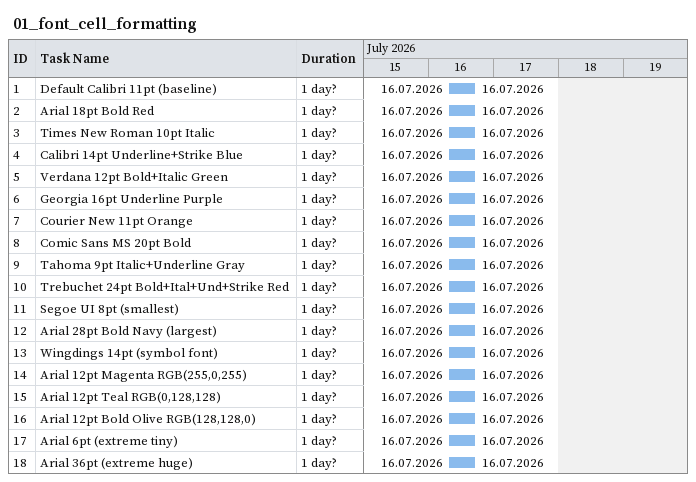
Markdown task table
01_font_cell_formatting

| ID | Task | Duration | Start | Finish |
|---|---|---|---|---|
| 1 | Default Calibri 11pt (baseline) | 1d? | 2026-07-16 | 2026-07-16 |
| 2 | Arial 18pt Bold Red | 1d? | 2026-07-16 | 2026-07-16 |
| 3 | Times New Roman 10pt Italic | 1d? | 2026-07-16 | 2026-07-16 |
| 4 | Calibri 14pt Underline+Strike Blue | 1d? | 2026-07-16 | 2026-07-16 |
| 5 | Verdana 12pt Bold+Italic Green | 1d? | 2026-07-16 | 2026-07-16 |
| 6 | Georgia 16pt Underline Purple | 1d? | 2026-07-16 | 2026-07-16 |
| 7 | Courier New 11pt Orange | 1d? | 2026-07-16 | 2026-07-16 |
| 8 | Comic Sans MS 20pt Bold | 1d? | 2026-07-16 | 2026-07-16 |
| 9 | Tahoma 9pt Italic+Underline Gray | 1d? | 2026-07-16 | 2026-07-16 |
| 10 | Trebuchet 24pt Bold+Ital+Und+Strike Red | 1d? | 2026-07-16 | 2026-07-16 |
| 11 | Segoe UI 8pt (smallest) | 1d? | 2026-07-16 | 2026-07-16 |
| 12 | Arial 28pt Bold Navy (largest) | 1d? | 2026-07-16 | 2026-07-16 |
| 13 | Wingdings 14pt (symbol font) | 1d? | 2026-07-16 | 2026-07-16 |
| 14 | Arial 12pt Magenta RGB(255,0,255) | 1d? | 2026-07-16 | 2026-07-16 |
| 15 | Arial 12pt Teal RGB(0,128,128) | 1d? | 2026-07-16 | 2026-07-16 |
| 16 | Arial 12pt Bold Olive RGB(128,128,0) | 1d? | 2026-07-16 | 2026-07-16 |
| 17 | Arial 6pt (extreme tiny) | 1d? | 2026-07-16 | 2026-07-16 |
| 18 | Arial 36pt (extreme huge) | 1d? | 2026-07-16 | 2026-07-16 |
